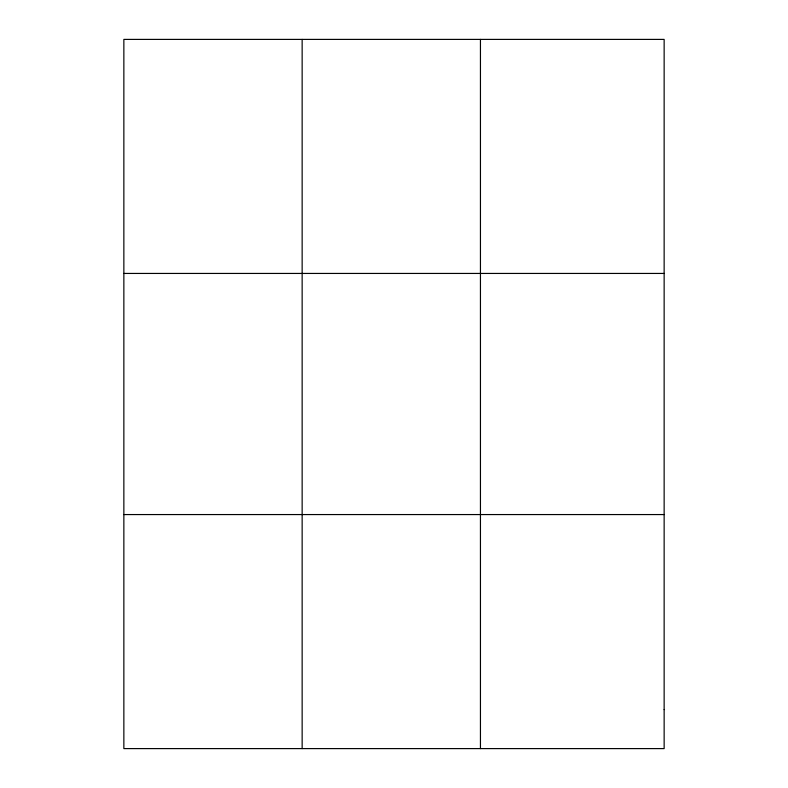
<?xml version="1.0" encoding="UTF-8"?>
<svg xmlns="http://www.w3.org/2000/svg" width="788" height="788" viewBox="0 0 788 788"><rect width="100%" height="100%" fill="white"/><g stroke="black" fill="none" stroke-linecap="round" stroke-linejoin="round"><path stroke-width="1.18" d="M302.149 748.6L302.149 39.4M480.444 748.6L480.444 39.4M123.854 273.436L664.146 273.436M123.854 514.564L664.146 514.564M664.146 709.594L664.146 748.6L123.854 748.6L123.854 39.4L664.146 39.4L664.146 709.594"/></g></svg>
